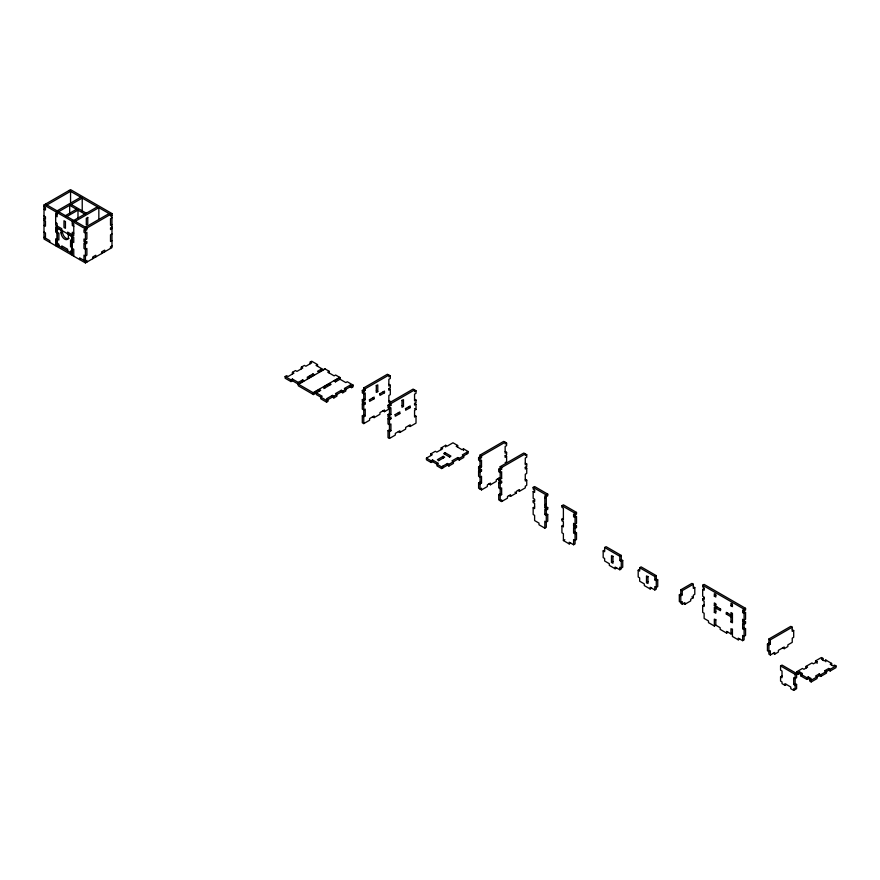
<?xml version="1.0" encoding="UTF-8"?>
<svg xmlns="http://www.w3.org/2000/svg" width="880" height="880" viewBox="0 0 880 880"><rect width="100%" height="100%" fill="white"/><g stroke="black" fill="none" stroke-linecap="round" stroke-linejoin="round"><path stroke-width="1.32" d="M44 204.974L70.554 189.64L111.98 213.565L111.98 247.588L85.426 262.911L44 238.997L44 204.974L85.426 228.888L111.98 213.565M46.915 204.974L70.554 191.323L70.554 202.279M55.671 211.706L80.762 197.219M65.439 215.666L76.527 209.264M66.902 216.513L77.99 210.111L77.99 218.361M97.394 206.822L72.303 221.309L72.303 225.522L73.755 226.358M75.218 221.309L98.846 207.669L98.846 218.614M72.006 253.484L72.006 236.643L68.365 234.531L68.365 236.962A5.159 2.981 60 0 1 64.757 239.184A5.159 2.981 60 0 1 61.072 232.848L62.524 232.001A5.159 2.981 60 0 0 65.021 237.446A5.159 2.981 60 0 0 69.091 238.315M85.426 227.205L109.065 213.565M111.98 215.248L110.517 216.084L110.517 214.401L69.091 190.487M111.98 217.767L110.517 218.614L110.517 225.357L111.98 224.51M111.98 227.04L110.517 227.876L110.517 229.559L111.98 228.723M111.98 233.948L110.517 234.784L110.517 241.527L111.98 240.68M111.98 245.905L110.517 246.741L110.517 248.424M285.131 376.53L290.972 379.896L292.435 379.06L298.265 382.426L298.265 385.792L313.434 394.559L320.727 390.346L319.275 389.499L313.434 392.865L292.435 380.743L290.972 381.579L285.131 378.213L285.131 376.53L286.594 375.683L288.057 376.53L293.887 373.164L292.435 372.317L292.435 374M292.435 372.317L295.493 370.546L296.956 371.393L302.786 368.027L301.334 367.18L301.334 368.863M301.334 367.18L304.392 365.409L305.855 366.256L311.685 362.89L310.222 362.043L310.222 363.726M310.222 362.043L311.685 361.207L317.526 364.573L317.526 366.256M317.526 364.573L316.063 365.409L321.893 368.786L321.893 370.469M298.265 382.426L302.643 379.896L304.095 380.743L298.265 384.109M307.164 378.972L314.457 374.759L312.994 373.923L307.164 377.289L308.627 378.136M321.893 368.786L317.526 371.305L318.978 372.152M318.615 372.361L324.819 368.786L329.186 371.305L329.186 372.988M298.562 384.274L325.105 368.951M329.186 371.305L327.734 372.152L334.147 375.859L335.61 375.012L339.988 377.542L339.988 379.225L335.313 381.92M313.148 392.7L339.691 377.377M323.796 388.575L331.089 384.362L329.626 383.526L323.796 386.892L325.248 387.728M339.988 377.542L334.147 380.908L335.61 381.755M353.111 385.121L351.659 385.968L350.196 385.121L344.366 388.487L345.818 389.334L345.818 391.017L342.76 392.788L341.297 391.941L333.861 396.242L332.398 395.395L326.568 398.761L328.02 399.608L328.02 401.291L326.568 402.138L320.727 398.761L320.727 397.078L322.19 396.242L316.349 392.865L316.349 394.559L326.568 400.455L332.398 397.078L333.861 397.925L336.919 396.154L336.919 394.471L335.467 393.624L341.297 390.258L342.76 391.105L350.196 386.804L351.659 387.651L353.111 386.804L353.111 385.121L347.281 381.755L345.818 382.591L339.988 379.225M372.658 416.79L374.121 417.626L374.121 415.943L369.6 418.561L369.6 420.244L363.759 423.61L362.307 422.763L362.307 415.866L363.759 416.702L365.222 415.866L365.222 409.123L363.759 409.97L362.307 409.123L362.307 403.898L365.222 402.215L365.222 403.898L362.307 402.215L362.307 399.696L363.759 400.532L365.222 399.696L365.222 392.953L363.759 393.8L362.307 392.953L362.307 390.423L363.759 389.587L363.759 387.904L387.398 374.253L390.313 375.936L390.313 378.466L388.85 379.313L388.85 386.045L390.313 385.209L390.313 387.728L388.85 388.575L388.85 390.258L390.313 389.411L390.313 394.636L388.85 395.483L388.85 402.215L390.313 401.379L388.85 400.532M363.759 387.904L365.222 388.74L388.85 375.1L388.85 376.783L390.313 375.936M362.307 390.423L363.759 391.27L365.222 390.423L365.222 388.74M376.31 385.715L377.773 384.868L377.773 391.611L376.31 392.447L376.31 385.374M362.307 399.696L363.759 398.849L365.222 399.696M369.27 399.883L374.121 397.078L374.121 398.761L369.6 401.379L369.6 399.696M379.632 393.899L384.483 391.105L384.483 392.788L379.962 395.395L379.962 393.712M362.307 403.898L363.759 404.745L365.222 403.898M362.307 415.866L363.759 415.019L365.222 415.866M398.365 431.629L399.828 432.476L399.828 430.782L395.307 433.4L395.307 435.083L389.466 438.449L388.014 437.613L388.014 430.705L389.466 431.541L390.929 430.705L390.929 423.962L389.466 424.809L388.014 423.962L388.014 418.737L390.929 417.054L390.929 418.737L388.014 417.054L388.014 414.535L389.466 415.371L390.929 414.535L390.929 407.792L389.466 408.639L388.014 407.792L388.014 405.262L389.466 404.426L389.466 402.743L413.105 389.092L416.02 390.786L416.02 393.305L414.557 394.152L414.557 400.884L416.02 400.048L416.02 402.567L414.557 403.414L414.557 405.097L416.02 404.261L416.02 409.475L414.557 410.322L414.557 417.054L416.02 416.218L416.02 423.126L410.179 426.492L408.727 425.645M389.466 402.743L390.929 403.579L414.557 389.939L414.557 391.622L416.02 390.786M388.014 405.262L389.466 406.109L390.929 405.262L390.929 403.579M402.017 400.554L403.469 399.707L403.469 406.45L402.017 407.286L402.017 400.213M374.121 417.626L379.962 414.26L379.962 412.577L384.483 409.97L384.483 411.653L383.02 410.806M384.483 411.653L390.313 408.287M388.014 414.535L389.466 413.688L390.929 414.535M394.977 414.722L399.828 411.917L399.828 413.6L395.307 416.218L395.307 414.535M405.328 408.738L410.179 405.944L410.179 407.627L405.658 410.234L405.658 408.551M388.014 418.737L389.466 419.584L390.929 418.737M388.014 430.705L389.466 429.858L390.929 430.705M399.828 432.476L405.658 429.099L405.658 427.416L410.179 424.809L410.179 426.492M430.815 455.576L430.815 453.893L435.336 451.286L436.788 452.133L442.629 448.756L441.166 447.92L441.166 449.603M441.166 447.92L445.687 445.302L447.15 446.149L452.98 442.783L457.655 445.478L457.655 447.161M426.437 458.106L431.101 460.801L432.564 459.965L438.394 463.331L436.942 464.167L436.942 465.861L441.606 468.556L447.436 465.179L448.899 466.026L453.42 463.419L453.42 461.725L451.957 460.889L457.798 457.523L459.261 458.359L468.149 453.222L468.149 451.539L462.319 454.905L463.782 455.752L463.782 457.435L459.261 460.042L457.798 459.206L448.899 464.343L447.436 463.496L441.606 466.862L432.564 461.648L431.101 462.484L426.437 459.789L426.437 458.106L432.267 454.74L430.815 453.893M449.482 456.929L450.945 456.082L445.104 452.716L443.652 453.563L449.779 457.094M457.655 445.478L456.192 446.314L462.033 449.691L463.485 448.844L468.149 451.539M438.537 460.724L444.664 457.182L443.212 456.335L437.371 459.712L438.834 460.548M488.961 483.934L490.413 484.77L490.413 483.087L487.355 484.858L487.355 486.541L481.514 489.907L478.599 488.224L478.599 482.999L480.062 483.846L481.514 482.999L481.514 476.267L480.062 477.103L478.599 476.267L478.599 471.042L481.514 469.359L481.514 471.042L478.599 469.359L478.599 466.829L480.062 467.676L481.514 466.829L481.514 460.097L480.062 460.933L478.599 460.097L478.599 457.567L480.062 456.731L480.062 455.037L503.69 441.397L506.605 443.08L506.605 445.61L505.153 446.446L505.153 453.189L506.605 452.342L506.605 454.872L505.153 455.719L505.153 457.402L506.605 456.555L506.605 461.78L505.153 462.627M480.062 455.037L481.514 455.884L505.153 442.244L505.153 443.927L506.605 443.08M478.599 457.567L480.062 458.414L481.514 457.567L481.514 455.884M478.599 466.829L480.062 465.993L481.514 466.829M478.599 471.042L480.062 471.889L481.514 471.042M509.091 495.55L510.543 496.397L510.543 494.714L507.485 496.474L507.485 498.168L501.644 501.534L498.729 499.851L498.729 494.626L500.192 495.473L501.644 494.626L501.644 487.894L500.192 488.73L498.729 487.894L498.729 482.669L501.644 480.986L501.644 482.669L498.729 480.986L498.729 478.456L500.192 479.303L501.644 478.456L501.644 471.713L500.192 472.56L498.729 471.713L498.729 469.194L500.192 468.347L500.192 466.664L523.82 453.024L526.735 454.707L526.735 457.237L525.283 458.073L525.283 464.816L526.735 463.969L526.735 466.499L525.283 467.335L525.283 469.018L526.735 468.182L526.735 473.407L525.283 474.243L525.283 480.986L526.735 480.139L526.735 485.364L525.283 486.2L525.283 487.894L519.442 491.26L517.99 490.413M500.192 466.664L501.644 467.511L525.283 453.86L525.283 455.543L526.735 454.707M498.729 469.194L500.192 470.03L501.644 469.194L501.644 467.511M478.599 482.999L480.062 482.163L481.514 482.999M498.729 478.456L500.192 477.609L501.644 478.456M490.413 484.77L496.254 481.404L496.254 479.721L499.312 477.95L499.312 479.633L497.86 478.797M498.729 482.669L500.192 483.505L501.644 482.669M498.729 494.626L500.192 493.779L501.644 494.626M510.543 496.397L516.384 493.031L516.384 491.337L519.442 489.577L519.442 491.26M544.83 528.143L538.989 524.777L538.989 523.094L534.611 520.564L534.611 515.35L533.159 514.503L533.159 507.76L534.611 508.607L534.611 503.382L533.159 502.546L533.159 500.863L534.611 501.699L534.611 499.169L533.159 498.333L533.159 491.59L534.611 492.437L534.611 489.907L533.159 489.071L533.159 487.388L534.611 486.541L547.745 494.12L547.745 495.803L546.282 496.65L544.83 495.803L544.83 507.595L546.282 508.442L547.745 507.595L547.745 509.278L546.282 510.125L544.83 509.278L544.83 514.503L546.282 515.35L547.745 514.503L547.745 521.235L546.282 522.082L544.83 521.235L544.83 528.143L546.282 527.307L546.282 515.35M533.159 491.59L534.611 490.754M533.159 500.863L534.611 500.016M533.159 487.388L546.282 494.967L547.745 494.12M544.83 498.333L546.282 497.486L546.282 506.759L547.745 507.595M533.159 507.76L534.611 506.924M544.83 505.065L546.282 504.229M544.83 507.595L546.282 506.759M544.83 514.503L546.282 513.656L547.745 514.503M570.68 543.07L569.217 543.917L563.387 540.54L563.387 533.643L561.924 532.796L561.924 526.053L563.387 526.9L563.387 521.675L561.924 520.839L561.924 519.156L563.387 519.992L563.387 508.2L561.924 507.364L561.924 505.681L563.387 504.834L576.51 512.413L576.51 514.096L575.058 514.943L573.595 514.096L573.595 516.626L575.058 517.462L576.51 516.626L576.51 523.358L575.058 524.205L573.595 523.358L573.595 525.888L575.058 526.735L576.51 525.888L576.51 527.571L575.058 528.418L573.595 527.571L573.595 532.796L575.058 533.643L576.51 532.796L576.51 539.528L575.058 540.375L573.595 539.528L573.595 544.753L575.058 543.917L575.058 533.643M561.924 519.156L563.387 518.309M561.924 505.681L575.058 513.26L576.51 512.413M573.595 516.626L575.058 515.779L576.51 516.626M561.924 526.053L563.387 525.217M573.595 525.888L575.058 525.052L576.51 525.888M573.595 532.796L575.058 531.949L576.51 532.796M563.387 540.54L564.839 539.704M604.637 547.514L606.1 546.678L621.269 555.434L621.269 559.647L619.806 560.483L619.806 556.281L604.637 547.514L604.637 551.727L603.174 550.891L603.174 557.623L604.637 558.47L604.637 560.989L609.301 563.684L609.301 565.378L615.142 568.744L616.605 567.897M603.174 550.891L604.637 550.044M619.806 556.281L621.269 555.434M612.953 556.534L611.49 555.687L611.49 562.43L612.953 561.583M619.806 560.483L621.269 561.33L622.732 560.483L622.732 567.226L621.269 568.073L619.806 567.226L619.806 569.756L621.269 568.909M639.65 567.732L641.102 566.885L656.282 575.652L656.282 579.018L654.819 579.854L654.819 576.488L639.65 567.732L639.65 571.098L638.187 570.262L638.187 576.994L639.65 577.841L639.65 581.207L644.314 583.902L644.314 585.585L650.155 588.951L651.607 588.115M638.187 570.262L639.65 569.415M654.819 576.488L656.282 575.652M647.966 576.741L646.503 575.905L646.503 582.637L647.966 581.801M656.282 580.701L657.734 579.854L657.734 586.597L656.282 587.444L654.819 586.597L654.819 589.963L656.282 589.127L656.282 580.701L654.819 579.854M693.33 584.243L682.242 590.634L682.242 594.847L680.79 594.011L680.79 589.798L691.878 583.396L693.33 584.243L693.33 588.445L694.793 587.609L694.793 594.341L693.33 595.188L693.33 597.718L690.701 599.225L690.701 600.919L684.871 604.285L683.408 603.438M680.79 603.273L682.242 604.12L682.242 601.59L680.79 602.426L679.327 601.59L679.327 594.847L680.79 594.011M679.327 594.847L680.79 595.694L682.242 594.847M728.046 632.247L726.594 633.083L720.17 629.376L720.17 627.693L715.792 625.174L714.34 626.01L708.499 622.644L708.499 620.961L704.121 618.431L704.121 613.206L702.669 612.37L702.669 605.627L704.121 606.474L704.121 601.249L702.669 600.413L702.669 598.719L704.121 599.566L704.121 597.036L702.669 596.2L702.669 589.457L704.121 590.304L704.121 587.774L702.669 586.938L702.669 585.244L704.121 584.408L745.558 608.322L745.558 610.005L744.095 610.852L742.643 610.005L742.643 612.535L744.095 613.382L745.558 612.535L745.558 619.278L744.095 620.114L742.643 619.278L742.643 621.797L744.095 622.644L745.558 621.797L745.558 623.491L744.095 624.327L742.643 623.491L742.643 628.705L744.095 629.552L745.558 628.705L745.558 635.448L744.095 636.284L742.643 635.448L742.643 640.662L744.095 639.826L744.095 629.552M702.669 589.457L704.121 588.621M682.242 604.12L684.871 602.602L684.871 604.285M702.669 598.719L704.121 597.883M714.34 596.2L715.792 597.036L715.792 594.517L714.34 593.67L714.34 596.2L715.792 595.353M702.669 605.627L704.121 604.791M720.467 609.004L720.467 610.687L714.34 607.145L714.34 612.37L715.792 613.206L715.792 603.779L714.34 602.932L714.34 605.462L715.792 604.615M715.792 607.992L717.255 607.145M714.34 612.37L715.792 611.523M730.972 605.803L732.424 606.639L732.424 604.109L730.972 603.273L730.972 605.803L732.424 604.956M732.424 615.901L726.297 612.37L726.297 614.053L727.76 613.206M730.972 615.065L732.424 614.218M702.669 585.244L744.095 609.169L745.558 608.322M742.643 612.535L744.095 611.699L745.558 612.535M730.972 621.973L732.424 622.809L732.424 613.382L730.972 612.535L730.972 621.973L732.424 621.126M742.643 621.797L744.095 620.961L745.558 621.797M726.594 633.083L726.594 631.4L730.972 633.93L732.424 633.083M742.643 628.705L744.095 627.869L745.558 628.705M732.424 629.167L732.424 636.46L738.265 639.826L739.717 638.979M792.242 627.187L770.352 639.826L770.352 644.039L768.9 643.192L768.9 638.979L790.779 626.351L792.242 627.187L792.242 631.4L793.694 630.564L793.694 637.296L792.242 638.143L792.242 642.356L787.864 644.875L787.864 646.558L784.212 648.67L782.76 647.823M770.352 644.039L768.9 644.875L768.9 654.148L770.352 654.984L770.352 650.771L768.9 651.618L767.437 650.771L767.437 644.039L768.9 643.192M770.352 654.984L774.73 652.454L774.73 654.148L773.278 653.301M774.73 654.148L778.382 652.036L778.382 650.353L784.212 646.987L784.212 648.67M786.401 684.464L784.938 685.3L782.023 683.617L782.023 681.934L780.571 681.098L780.571 676.885L782.023 677.721L782.023 670.989L780.571 670.142L780.571 665.929L782.023 665.093L798.072 674.355L799.535 673.519L806.828 677.721L808.28 676.885L811.206 678.568L809.743 679.404L809.743 681.098L811.206 681.934L817.036 678.568L817.036 676.885L815.573 676.038L819.225 673.937L820.688 674.773L828.707 670.142L830.17 670.989L836 667.623L836 665.929L834.537 665.093L833.085 665.929L830.17 664.246L831.622 663.41L831.622 665.093M780.571 676.885L782.023 676.038M784.938 685.3L784.938 683.617L790.779 686.994L790.779 688.677L793.694 690.36L796.609 688.677L796.609 684.464L795.157 685.3L793.694 684.464L793.694 677.721L795.157 678.568L796.609 677.721L796.609 671.825L802.45 668.459L803.902 669.306L807.554 667.194L806.091 666.358L806.091 668.041M806.091 666.358L811.932 662.981L813.384 663.828L817.036 661.727L817.036 663.41M815.573 662.563L815.573 660.88L821.414 657.514L822.866 658.35L822.866 660.033M780.571 665.929L795.157 674.355L796.609 673.508M796.609 671.825L798.072 672.672L799.535 671.825L802.45 673.519L800.987 674.355L800.987 676.038L806.828 679.404L808.28 678.568L811.206 680.251L819.225 675.62L820.688 676.456L826.518 673.09L826.518 671.407L825.055 670.571L825.055 672.254M822.866 658.35L821.414 659.197L824.329 660.88L825.792 660.033L831.622 663.41M800.987 676.038L802.45 675.202M793.694 684.464L795.157 683.617L796.609 684.464M825.055 670.571L828.707 668.459L830.17 669.306L836 665.929M388.85 384.362L390.313 385.209M414.557 399.201L416.02 400.048M505.153 451.506L506.605 452.342M525.283 463.122L526.735 463.969M71.137 204.468L86.306 213.224M388.85 388.575L390.313 389.411M414.557 403.414L416.02 404.261M505.153 455.719L506.605 456.555M525.283 467.335L526.735 468.182M84.843 214.071L69.674 205.304L69.674 214.291M414.557 408.639L416.02 409.475M383.02 391.941L384.483 392.788M408.727 406.78L410.179 407.627M792.242 629.717L793.694 630.564M376.31 390.764L377.773 391.611M402.017 405.603L403.469 406.45M414.557 415.371L416.02 416.218M525.283 479.303L526.735 480.139M45.463 204.127L86.889 228.052L86.889 229.735L85.426 230.571L83.974 229.735L83.974 232.254L85.426 233.101L86.889 232.254L86.889 238.997L85.426 239.833L83.974 238.997L83.974 241.527L85.426 242.363L86.889 241.527L86.889 243.21L85.426 244.046L83.974 243.21L83.974 248.424L85.426 249.271L86.889 248.424L86.889 255.167L85.426 256.014L83.974 255.167L83.974 260.392M363.759 389.587L365.222 390.423M389.466 404.426L390.929 405.262M480.062 456.731L481.514 457.567M500.192 468.347L501.644 469.194M44 206.657L45.463 207.493L45.463 210.023L44 209.187M57.134 214.236L55.671 213.389L55.671 225.181L61.798 228.723L61.798 230.406M72.303 222.992L73.755 223.839L73.755 235.631L67.628 232.089L67.628 233.772M372.658 397.925L374.121 398.761M398.365 412.764L399.828 413.6M55.671 215.919L57.134 216.766L57.134 212.553L82.225 198.066L82.225 211.541M693.33 586.762L694.793 587.609M815.573 660.88L817.036 661.727M44 215.919L45.463 216.766L45.463 219.285L44 218.449M55.671 222.662L57.134 223.498L57.134 246.576M73.755 233.101L72.303 232.254L72.303 255.332M714.34 605.462L720.753 609.169M44 220.132L45.463 220.968L45.463 226.193L44 225.357M514.921 492.184L516.384 493.031M726.297 614.053L732.424 617.595M768.9 638.979L770.352 639.826M680.79 589.798L682.242 590.634M691.878 596.871L693.33 597.718M57.42 232.43L58.883 233.266L58.883 240.009L57.42 239.162M72.006 240.845L70.554 240.009L70.554 246.741L72.006 247.588M57.134 232.936L55.671 232.089L55.671 226.864L73.755 237.314L73.755 242.539L72.303 241.692M656.282 579.018L657.734 579.854M621.269 559.647L622.732 560.483M767.437 644.039L768.9 644.875M44 232.089L45.463 232.936L45.463 238.15M57.134 239.668L55.671 238.832L55.671 245.729M72.303 248.424L73.755 249.271L73.755 256.179M715.792 619.949L714.34 619.102L714.34 626.01M732.424 629.552L730.972 628.705L730.972 633.93M611.49 562.43L612.953 563.266L612.953 556.193M646.503 582.637L647.966 583.484L647.966 576.411M57.42 243.375L58.883 244.222L58.883 245.905M72.006 251.801L70.554 250.954L70.554 252.637M44 237.314L49.83 240.68L49.83 242.363M57.134 244.893L72.303 253.649M619.806 569.756L615.142 567.061L615.142 568.744M654.819 589.963L650.155 587.268L650.155 588.951M742.643 640.662L738.265 638.143L738.265 639.826M573.595 544.753L569.217 542.234L569.217 543.917M830.17 669.306L830.17 670.989M828.707 668.459L828.707 670.142M825.792 660.033L825.792 661.727M820.688 674.773L820.688 676.456M819.225 673.937L819.225 675.62M811.206 680.251L811.206 681.934M808.28 676.885L808.28 678.568M806.828 677.721L806.828 679.404M799.535 671.825L799.535 673.519M798.072 672.672L798.072 674.355M795.157 674.355L795.157 683.617M795.157 685.3L795.157 689.513L793.694 688.677L793.694 690.36M744.095 609.169L744.095 610.852M744.095 613.382L744.095 620.114M744.095 622.644L744.095 627.869M715.792 619.41L715.792 625.174M680.79 595.694L680.79 602.426M621.269 561.33L621.269 568.073M575.058 513.26L575.058 514.943M575.058 517.462L575.058 524.205M575.058 526.735L575.058 531.949M546.282 494.967L546.282 496.65M546.282 508.442L546.282 513.656M501.644 501.534L501.644 499.851L500.192 500.687L500.192 495.473M500.192 470.03L500.192 477.609M500.192 479.303L500.192 481.822M500.192 483.505L500.192 493.779M481.514 489.907L481.514 488.224L480.062 489.071L480.062 483.846M480.062 458.414L480.062 465.993M480.062 467.676L480.062 470.206M480.062 471.889L480.062 482.163M466.697 452.386L466.697 454.069M463.485 448.844L463.485 450.527M459.261 458.359L459.261 460.042M457.798 457.523L457.798 459.206M448.899 464.343L448.899 466.026M447.436 463.496L447.436 465.179M445.687 445.302L445.687 446.996M445.104 452.716L445.104 454.399M443.212 456.335L443.212 458.029M443.058 466.026L443.058 467.709M441.606 466.862L441.606 468.556M432.564 459.965L432.564 461.648M431.101 460.801L431.101 462.484M389.466 406.109L389.466 413.688M389.466 415.371L389.466 417.901M389.466 419.584L389.466 429.858M389.466 431.541L389.466 438.449M363.759 391.27L363.759 398.849M363.759 400.532L363.759 403.062M363.759 404.745L363.759 415.019M363.759 416.702L363.759 423.61M351.659 385.968L351.659 387.651M350.196 385.121L350.196 386.804M342.76 391.105L342.76 392.788M341.297 390.258L341.297 391.941M333.861 396.242L333.861 397.925M332.398 395.395L332.398 397.078M329.626 383.526L329.626 385.209M326.568 400.455L326.568 402.138M319.275 389.499L319.275 391.182M313.434 392.865L313.434 394.559M312.994 373.923L312.994 375.606M310.079 375.606L310.079 377.289M302.643 379.896L302.643 381.579M292.435 379.06L292.435 380.743M290.972 379.896L290.972 381.579M104.687 251.801L104.687 250.118L101.618 251.878L101.618 253.572M95.788 256.938L95.788 255.255L92.719 257.015L92.719 258.709M86.889 262.075L86.889 260.392L85.426 261.228L79.596 257.862L79.596 259.545M85.426 228.888L85.426 262.911M67.628 250.954L67.628 249.271L61.798 245.905L61.798 247.588M61.072 232.848L61.072 230.318L57.42 228.217L57.42 245.058M87.758 217.437L86.306 218.273L86.306 225.016L87.758 224.169L87.758 217.437M65.439 221.562L63.987 220.715L63.987 227.458L65.439 228.305L65.439 221.562"/></g></svg>
